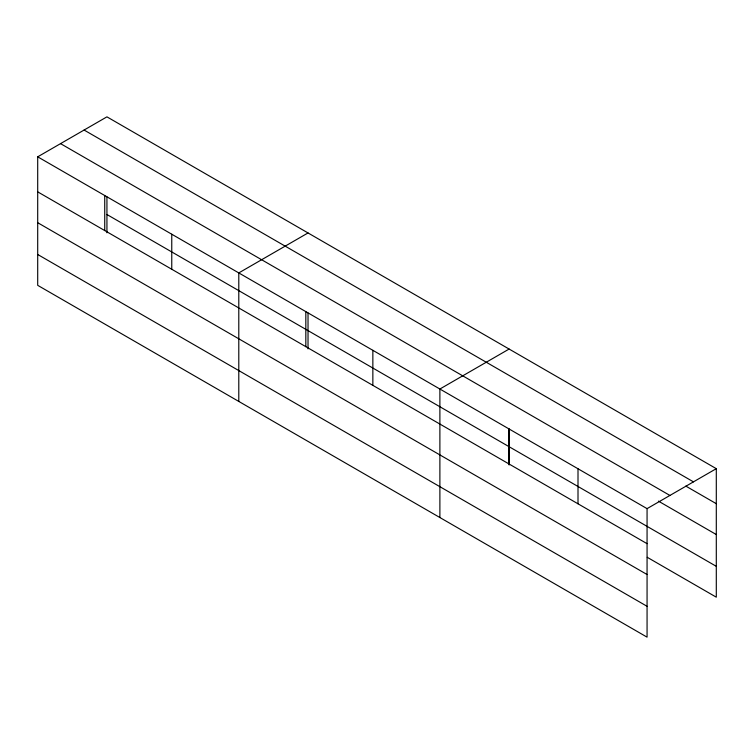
<?xml version="1.0" encoding="UTF-8"?>
<svg xmlns="http://www.w3.org/2000/svg" width="754" height="754" viewBox="0 0 754 754"><rect width="100%" height="100%" fill="white"/><g stroke="black" fill="none" stroke-linecap="round" stroke-linejoin="round"><path stroke-width="1.13" d="M647.064 574.52L647.064 508.639L37.7 156.823L37.7 285.332L647.064 637.149L647.064 574.52L37.7 222.703M647.243 557.3L716.3 597.177L716.3 468.668L106.936 116.851L37.7 156.823M308.028 232.948L238.792 272.92L238.792 401.43M509.12 349.045L439.884 389.017L439.884 517.536M647.064 508.639L716.3 468.668M84.09 130.046L693.454 481.853M685.829 486.104L716.3 503.691M60.546 143.637L669.91 495.444M658.412 501.118L716.3 534.548M106.936 214.513L716.3 566.329M37.7 191.855L647.064 543.672M37.7 254.484L647.064 606.301M578.007 468.762L578.007 503.795M509.12 429.054L509.12 464.992M508.941 428.894L508.941 463.927M372.853 350.318L372.853 385.351M308.028 312.957L308.028 348.895M305.822 311.619L305.822 346.651M171.761 234.221L171.761 269.253M106.936 196.86L106.936 232.798M104.731 195.522L104.731 230.554"/></g></svg>
